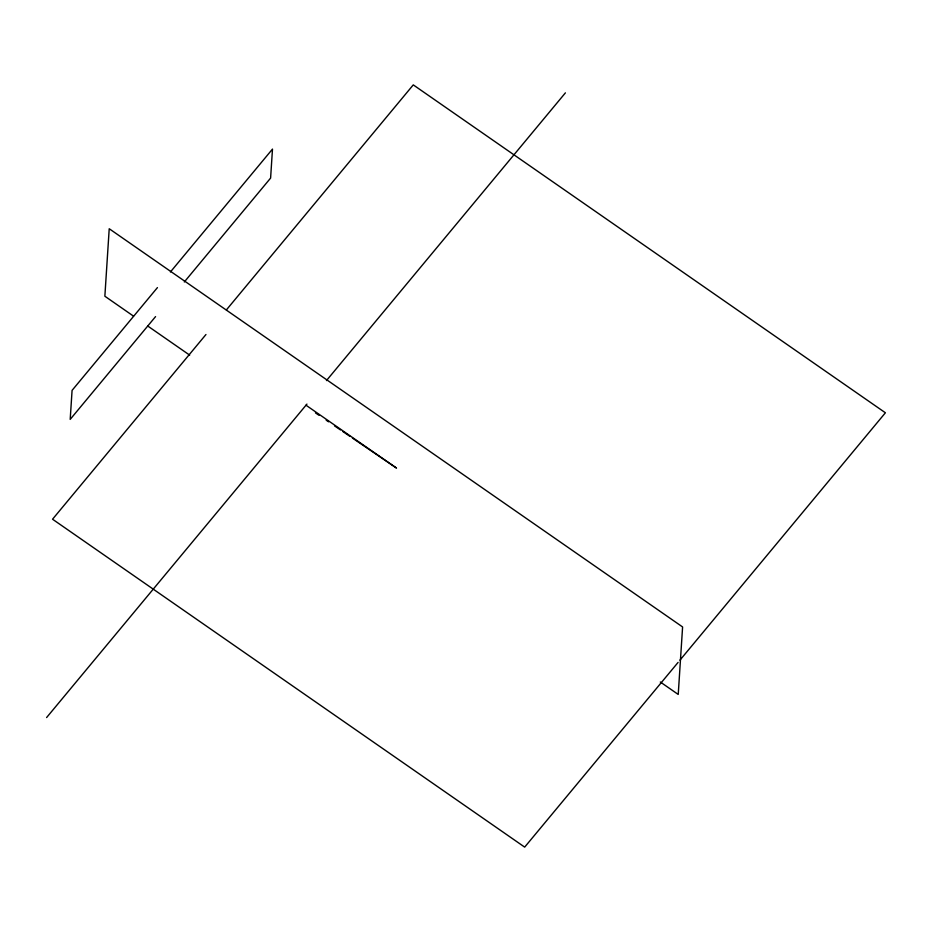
<?xml version="1.0" encoding="UTF-8"?>
<svg xmlns="http://www.w3.org/2000/svg" width="932" height="932" viewBox="0 0 932 932"><rect width="100%" height="100%" fill="white"/><g stroke="black" fill="none" stroke-linecap="round" stroke-linejoin="round"><path stroke-width="1.4" d="M157.438 287.604L72.079 390.38L70.203 419.377L155.562 316.6M170.428 271.969L272.482 149.085L270.606 178.082L184.326 281.965M205.96 334.518L52.553 519.217L524.681 847.118L678.077 662.407M226.406 309.89L413.272 84.882L885.4 412.783L679.941 660.171M46.6 717.558L306.931 404.092M326.456 380.582L565.398 92.862M315.459 412.888L319.035 415.322M326.188 420.192L328.577 421.812M334.53 425.877L340.495 429.932M342.871 431.551L350.024 436.421M352.413 438.052L396.519 468.074L305.999 405.21M133.532 316.146L104.862 296.225L109.219 228.736L682.597 626.956L678.228 694.445L660.31 682.003M147.862 326.095L189.674 355.127"/></g></svg>
